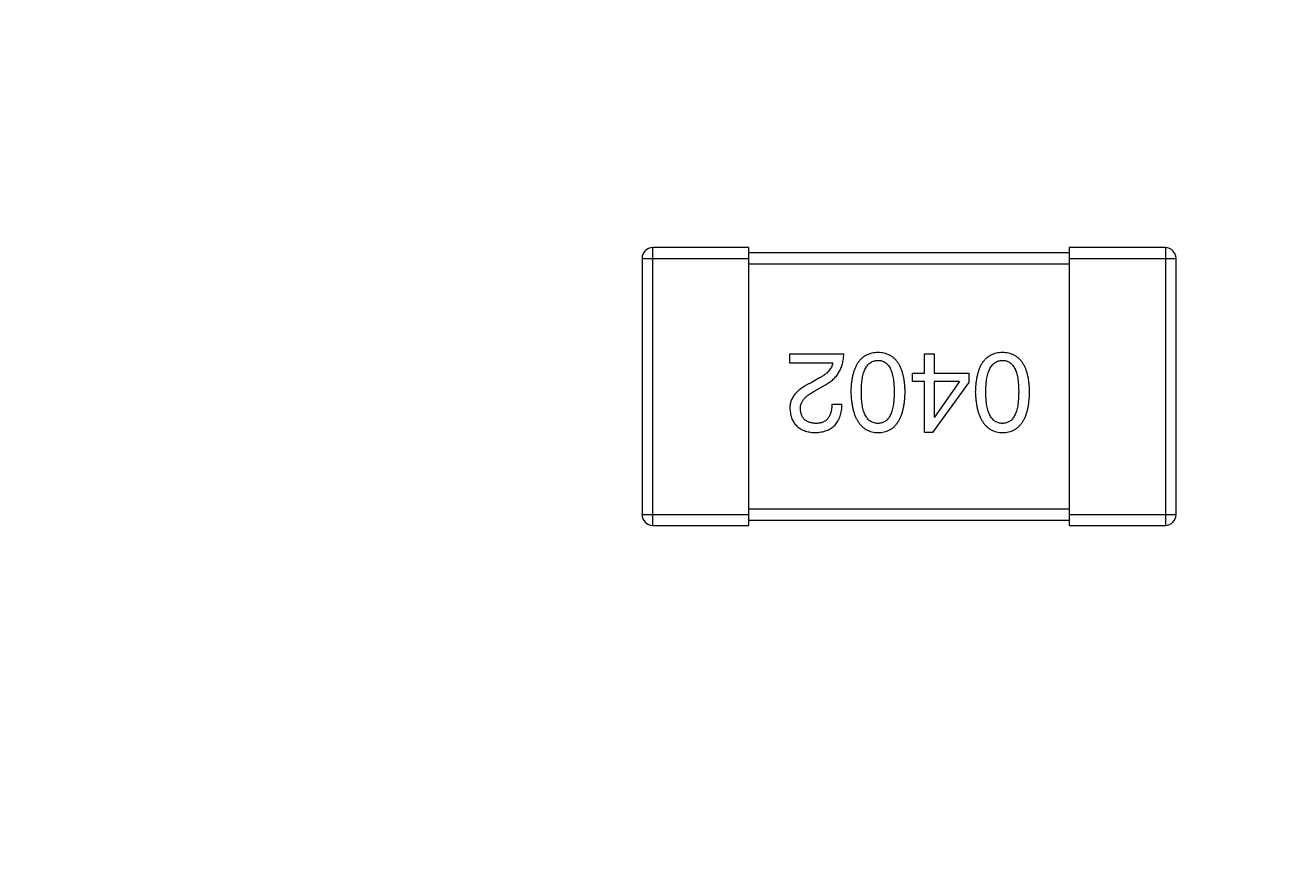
# Model space of a CAD drawing. Header units: inches. Extents: x 398 to 599, y 40 to 151.
# Drawn here: x 563.517 to 565.845, y 99.291 to 100.857 of the extents above; entities that cross this region are included whole.
import ezdxf

# ---------------------------------------------------------------- set-up
doc = ezdxf.new("R2010")
doc.units = ezdxf.units.IN
doc.header["$LTSCALE"] = 1.21
doc.header["$MEASUREMENT"] = 0
doc.layers.get('0').update_dxf_attribs({"linetype": 'CONTINUOUS'})

msp = doc.modelspace()

# ---------------------------------------------------------------- linework, layer by layer
at = {"color": 7, "linetype": 'Continuous'}
for p, q in [((564.6727, 100.4195), (564.6727, 99.9395)), ((564.6727, 100.4195), (564.8727, 100.4195)), ((564.6927, 99.9195), (564.6927, 100.4395)), ((564.8727, 100.4395), (564.6927, 100.4395)), ((564.8727, 99.9195), (564.8727, 100.4395)), ((565.4727, 100.4295), (564.8727, 100.4295)), ((565.4727, 100.4395), (565.4727, 99.9195)), ((565.6527, 100.4395), (565.4727, 100.4395)), ((565.4727, 100.4195), (565.6727, 100.4195)), ((565.6527, 100.4395), (565.6527, 99.9195)), ((565.6727, 99.9395), (565.6727, 100.4195)), ((564.8727, 100.4095), (565.4727, 100.4095)), ((564.9496, 100.2235), (564.9496, 100.2407)), ((564.9496, 100.2407), (565.0504, 100.2407)), ((565.2016, 100.2047), (565.2016, 100.2407)), ((565.2016, 100.2407), (565.2196, 100.2407)), ((565.2196, 100.2407), (565.2196, 100.2047)), ((565.0299, 100.2235), (564.9496, 100.2235)), ((565.0053, 100.1956), (564.9897, 100.1866)), ((565.1794, 100.1891), (565.1794, 100.2047)), ((565.1794, 100.2047), (565.2016, 100.2047)), ((565.2016, 100.1891), (565.1794, 100.1891)), ((565.2016, 100.0932), (565.2016, 100.1891)), ((565.2171, 100.0932), (565.2844, 100.1866)), ((565.2196, 100.2047), (565.2844, 100.2047)), ((565.2196, 100.1891), (565.2196, 100.1219)), ((565.2671, 100.1891), (565.2196, 100.1891)), ((565.2671, 100.1891), (565.2204, 100.1219)), ((565.2844, 100.2047), (565.2844, 100.1866)), ((564.9963, 100.1711), (565.016, 100.1825)), ((565.0283, 100.1465), (565.0471, 100.1465)), ((565.2196, 100.1219), (565.2204, 100.1219)), ((565.2171, 100.0932), (565.2016, 100.0932)), ((564.8727, 99.9395), (564.6727, 99.9395)), ((565.4727, 99.9495), (564.8727, 99.9495)), ((565.6727, 99.9395), (565.4727, 99.9395)), ((564.6927, 99.9195), (564.8727, 99.9195)), ((564.8727, 99.9295), (565.4727, 99.9295)), ((565.4727, 99.9195), (565.6527, 99.9195))]:
    msp.add_line(p, q, dxfattribs=at)
for centre, radius, start, end in [((553.751, 92.925), 23, 281.22586, 258.77532), ((553.751, 92.925), 22.75, 294.44334, 241.13427), ((564.6927, 100.4195), 0.02, 90, 180), ((565.6527, 100.4195), 0.02, 0, 90), ((564.6927, 99.9395), 0.02, 180, 270), ((565.6527, 99.9395), 0.02, 270, 0)]:
    msp.add_arc(centre, radius, start, end, dxfattribs=at)
for points, knots in [([(565.016, 100.1825), (565.0173, 100.1833), (565.02, 100.1848), (565.0238, 100.1873), (565.0274, 100.19), (565.0307, 100.1929), (565.0338, 100.1959), (565.0366, 100.1991), (565.0391, 100.2025), (565.0414, 100.2061), (565.0435, 100.2098), (565.0452, 100.2137), (565.0467, 100.2178), (565.048, 100.2221), (565.049, 100.2265), (565.0497, 100.2311), (565.0502, 100.2358), (565.0503, 100.2391), (565.0504, 100.2407)], [0, 0, 0, 0, 0.065828, 0.130094, 0.192451, 0.254037, 0.313974, 0.373757, 0.433048, 0.492243, 0.551902, 0.611758, 0.672678, 0.734814, 0.798569, 0.863693, 0.930488, 1, 1, 1, 1]), ([(565.1145, 100.2432), (565.1125, 100.2431), (565.1086, 100.2429), (565.103, 100.242), (565.0977, 100.2404), (565.0929, 100.2384), (565.0883, 100.2357), (565.0842, 100.2325), (565.0804, 100.2287), (565.0771, 100.2243), (565.0741, 100.2194), (565.0715, 100.2139), (565.0692, 100.2079), (565.0674, 100.2013), (565.0658, 100.1941), (565.0647, 100.1864), (565.064, 100.1781), (565.0638, 100.1724), (565.0637, 100.1694)], [0, 0, 0, 0, 0.059134, 0.115603, 0.169236, 0.221572, 0.273254, 0.32474, 0.377319, 0.431815, 0.488555, 0.548609, 0.612242, 0.680182, 0.75251, 0.829782, 0.91231, 1, 1, 1, 1]), ([(565.1653, 100.1694), (565.1652, 100.1724), (565.165, 100.1781), (565.1642, 100.1864), (565.1632, 100.1941), (565.1616, 100.2013), (565.1598, 100.2079), (565.1575, 100.2139), (565.1549, 100.2194), (565.1519, 100.2243), (565.1486, 100.2287), (565.1448, 100.2325), (565.1407, 100.2357), (565.1361, 100.2384), (565.1312, 100.2404), (565.126, 100.242), (565.1204, 100.2429), (565.1165, 100.2431), (565.1145, 100.2432)], [0, 0, 0, 0, 0.087693, 0.170223, 0.247496, 0.319826, 0.387768, 0.451403, 0.511459, 0.568358, 0.622671, 0.675251, 0.726739, 0.778422, 0.830759, 0.884394, 0.940865, 1, 1, 1, 1]), ([(565.3477, 100.2432), (565.3457, 100.2431), (565.3418, 100.2429), (565.3362, 100.242), (565.3309, 100.2404), (565.326, 100.2384), (565.3215, 100.2357), (565.3173, 100.2325), (565.3136, 100.2287), (565.3102, 100.2243), (565.3072, 100.2194), (565.3046, 100.2139), (565.3024, 100.2079), (565.3005, 100.2013), (565.299, 100.1941), (565.2979, 100.1864), (565.2971, 100.1781), (565.2969, 100.1724), (565.2968, 100.1694)], [0, 0, 0, 0, 0.059134, 0.115603, 0.169236, 0.221572, 0.273254, 0.32474, 0.377319, 0.431815, 0.488555, 0.548609, 0.612242, 0.680182, 0.75251, 0.829782, 0.91231, 1, 1, 1, 1]), ([(565.3985, 100.1694), (565.3984, 100.1724), (565.3982, 100.1781), (565.3974, 100.1864), (565.3963, 100.1941), (565.3948, 100.2013), (565.3929, 100.2079), (565.3907, 100.2139), (565.3881, 100.2194), (565.3851, 100.2243), (565.3817, 100.2287), (565.378, 100.2325), (565.3738, 100.2357), (565.3693, 100.2384), (565.3644, 100.2404), (565.3591, 100.242), (565.3535, 100.2429), (565.3496, 100.2431), (565.3477, 100.2432)], [0, 0, 0, 0, 0.087693, 0.170223, 0.247496, 0.319826, 0.387768, 0.451403, 0.511459, 0.568358, 0.622671, 0.675251, 0.726739, 0.778422, 0.830759, 0.884394, 0.940865, 1, 1, 1, 1]), ([(565.0299, 100.2235), (565.0296, 100.2222), (565.0291, 100.2196), (565.0275, 100.2158), (565.0253, 100.2122), (565.0225, 100.2086), (565.0191, 100.2052), (565.0151, 100.2018), (565.0104, 100.1986), (565.0071, 100.1967), (565.0053, 100.1956)], [0, 0, 0, 0, 0.103034, 0.208166, 0.318255, 0.434664, 0.559728, 0.695394, 0.841708, 1, 1, 1, 1]), ([(565.0834, 100.1694), (565.0834, 100.1718), (565.0834, 100.1763), (565.0838, 100.1829), (565.0844, 100.1891), (565.0852, 100.1948), (565.0863, 100.2001), (565.0876, 100.2049), (565.0892, 100.2093), (565.091, 100.2132), (565.0931, 100.2167), (565.0954, 100.2198), (565.098, 100.2224), (565.1008, 100.2245), (565.1039, 100.2262), (565.1072, 100.2274), (565.1108, 100.2282), (565.1132, 100.2284), (565.1145, 100.2284)], [0, 0, 0, 0, 0.094834, 0.184067, 0.267029, 0.344713, 0.417334, 0.484367, 0.546941, 0.604717, 0.65953, 0.710539, 0.759381, 0.806382, 0.853027, 0.900623, 0.949121, 1, 1, 1, 1]), ([(565.1145, 100.2284), (565.1157, 100.2284), (565.1181, 100.2283), (565.1216, 100.2276), (565.1248, 100.2265), (565.1278, 100.2248), (565.1306, 100.2227), (565.1331, 100.2201), (565.1353, 100.2171), (565.1373, 100.2136), (565.1391, 100.2097), (565.1407, 100.2053), (565.1419, 100.2004), (565.143, 100.1951), (565.1438, 100.1893), (565.1444, 100.1831), (565.1448, 100.1764), (565.1448, 100.1718), (565.1448, 100.1694)], [0, 0, 0, 0, 0.049766, 0.097012, 0.143225, 0.188786, 0.235079, 0.282962, 0.333687, 0.387747, 0.445963, 0.508657, 0.576545, 0.649868, 0.72822, 0.812712, 0.903543, 1, 1, 1, 1]), ([(565.3165, 100.1694), (565.3165, 100.1718), (565.3166, 100.1763), (565.3169, 100.1829), (565.3175, 100.1891), (565.3184, 100.1948), (565.3194, 100.2001), (565.3208, 100.2049), (565.3223, 100.2093), (565.3242, 100.2132), (565.3263, 100.2167), (565.3286, 100.2198), (565.3311, 100.2224), (565.334, 100.2245), (565.337, 100.2262), (565.3404, 100.2274), (565.3439, 100.2282), (565.3464, 100.2284), (565.3477, 100.2284)], [0, 0, 0, 0, 0.094834, 0.184067, 0.267029, 0.344713, 0.417334, 0.484367, 0.546941, 0.604717, 0.65953, 0.710539, 0.759381, 0.806382, 0.853027, 0.900623, 0.949121, 1, 1, 1, 1]), ([(565.3477, 100.2284), (565.3489, 100.2284), (565.3513, 100.2283), (565.3548, 100.2276), (565.358, 100.2265), (565.361, 100.2248), (565.3637, 100.2227), (565.3662, 100.2201), (565.3685, 100.2171), (565.3705, 100.2136), (565.3723, 100.2097), (565.3738, 100.2053), (565.3751, 100.2004), (565.3762, 100.1951), (565.377, 100.1893), (565.3775, 100.1831), (565.3779, 100.1764), (565.378, 100.1718), (565.378, 100.1694)], [0, 0, 0, 0, 0.049766, 0.097012, 0.143225, 0.188786, 0.235079, 0.282962, 0.333687, 0.387747, 0.445963, 0.508657, 0.576545, 0.649868, 0.72822, 0.812712, 0.903543, 1, 1, 1, 1]), ([(564.9897, 100.1866), (564.988, 100.1858), (564.9847, 100.1843), (564.98, 100.1818), (564.9756, 100.1792), (564.9716, 100.1766), (564.9679, 100.1738), (564.9645, 100.171), (564.9615, 100.168), (564.9588, 100.165), (564.9564, 100.1619), (564.9544, 100.1586), (564.9527, 100.1553), (564.9514, 100.1519), (564.9504, 100.1484), (564.9498, 100.1448), (564.9495, 100.1412), (564.9495, 100.1387), (564.9496, 100.1374)], [0, 0, 0, 0, 0.082731, 0.161257, 0.236138, 0.307554, 0.375712, 0.440848, 0.502916, 0.562567, 0.619798, 0.675716, 0.73039, 0.78386, 0.837315, 0.890547, 0.944917, 1, 1, 1, 1]), ([(564.9692, 100.1366), (564.9692, 100.1374), (564.9691, 100.139), (564.9693, 100.1415), (564.9697, 100.1438), (564.9702, 100.1462), (564.9712, 100.1485), (564.9722, 100.1507), (564.9736, 100.153), (564.9752, 100.1551), (564.977, 100.1573), (564.979, 100.1594), (564.9813, 100.1614), (564.9839, 100.1634), (564.9866, 100.1654), (564.9896, 100.1674), (564.9929, 100.1693), (564.9951, 100.1704), (564.9963, 100.1711)], [0, 0, 0, 0, 0.052237, 0.103888, 0.155485, 0.207395, 0.259864, 0.31356, 0.369176, 0.4266, 0.486836, 0.550048, 0.61567, 0.685271, 0.75824, 0.834614, 0.915635, 1, 1, 1, 1]), ([(565.0637, 100.1694), (565.0638, 100.1664), (565.0641, 100.1605), (565.0649, 100.1521), (565.0661, 100.1442), (565.0677, 100.1368), (565.0696, 100.13), (565.0718, 100.1238), (565.0745, 100.1182), (565.0775, 100.1131), (565.0809, 100.1086), (565.0846, 100.1046), (565.0887, 100.1012), (565.0931, 100.0984), (565.098, 100.0963), (565.1032, 100.0946), (565.1087, 100.0935), (565.1125, 100.0933), (565.1145, 100.0932)], [0, 0, 0, 0, 0.088475, 0.171606, 0.249595, 0.322626, 0.391327, 0.455765, 0.516374, 0.573675, 0.628522, 0.681161, 0.732559, 0.783563, 0.83504, 0.887639, 0.942585, 1, 1, 1, 1]), ([(565.1145, 100.1104), (565.1132, 100.1104), (565.1108, 100.1105), (565.1072, 100.1112), (565.1039, 100.1124), (565.1008, 100.114), (565.098, 100.1161), (565.0954, 100.1187), (565.0931, 100.1217), (565.091, 100.1252), (565.0892, 100.1291), (565.0876, 100.1335), (565.0863, 100.1384), (565.0852, 100.1437), (565.0844, 100.1495), (565.0838, 100.1557), (565.0834, 100.1624), (565.0834, 100.167), (565.0834, 100.1694)], [0, 0, 0, 0, 0.050604, 0.098688, 0.145699, 0.191791, 0.238625, 0.286717, 0.337546, 0.391814, 0.449755, 0.512106, 0.579685, 0.652048, 0.730262, 0.814146, 0.904281, 1, 1, 1, 1]), ([(565.1448, 100.1694), (565.1448, 100.167), (565.1448, 100.1624), (565.1444, 100.1557), (565.1438, 100.1495), (565.143, 100.1437), (565.1419, 100.1384), (565.1407, 100.1335), (565.1391, 100.1291), (565.1373, 100.1252), (565.1353, 100.1217), (565.1331, 100.1187), (565.1306, 100.1161), (565.1278, 100.114), (565.1248, 100.1124), (565.1216, 100.1112), (565.1181, 100.1105), (565.1157, 100.1104), (565.1145, 100.1104)], [0, 0, 0, 0, 0.096452, 0.187278, 0.271765, 0.350519, 0.423437, 0.491321, 0.554011, 0.612224, 0.666281, 0.717003, 0.764884, 0.811423, 0.856783, 0.902993, 0.950236, 1, 1, 1, 1]), ([(565.1145, 100.0932), (565.1165, 100.0933), (565.1204, 100.0935), (565.126, 100.0944), (565.1313, 100.096), (565.1362, 100.0981), (565.1407, 100.1009), (565.1448, 100.1042), (565.1486, 100.1082), (565.1519, 100.1127), (565.1549, 100.1178), (565.1575, 100.1234), (565.1598, 100.1297), (565.1616, 100.1365), (565.1632, 100.1439), (565.1643, 100.1519), (565.165, 100.1605), (565.1652, 100.1664), (565.1653, 100.1694)], [0, 0, 0, 0, 0.057911, 0.113262, 0.165956, 0.217443, 0.268511, 0.319665, 0.372, 0.426129, 0.483365, 0.543779, 0.607756, 0.676562, 0.749704, 0.827713, 0.911177, 1, 1, 1, 1]), ([(565.2968, 100.1694), (565.297, 100.1664), (565.2972, 100.1605), (565.2981, 100.1521), (565.2993, 100.1442), (565.3008, 100.1368), (565.3027, 100.13), (565.305, 100.1238), (565.3076, 100.1182), (565.3106, 100.1131), (565.314, 100.1086), (565.3177, 100.1046), (565.3218, 100.1012), (565.3263, 100.0984), (565.3311, 100.0963), (565.3363, 100.0946), (565.3419, 100.0935), (565.3457, 100.0933), (565.3477, 100.0932)], [0, 0, 0, 0, 0.088475, 0.171606, 0.249595, 0.322626, 0.391327, 0.455765, 0.516374, 0.573675, 0.628522, 0.681161, 0.732559, 0.783563, 0.83504, 0.887639, 0.942585, 1, 1, 1, 1]), ([(565.3477, 100.1104), (565.3464, 100.1104), (565.3439, 100.1105), (565.3404, 100.1112), (565.337, 100.1124), (565.334, 100.114), (565.3312, 100.1161), (565.3286, 100.1187), (565.3263, 100.1217), (565.3242, 100.1252), (565.3224, 100.1291), (565.3208, 100.1335), (565.3195, 100.1384), (565.3184, 100.1437), (565.3175, 100.1495), (565.3169, 100.1557), (565.3166, 100.1624), (565.3165, 100.167), (565.3165, 100.1694)], [0, 0, 0, 0, 0.050604, 0.098688, 0.145699, 0.191791, 0.238625, 0.286717, 0.337546, 0.391814, 0.449755, 0.512106, 0.579685, 0.652048, 0.730262, 0.814146, 0.904281, 1, 1, 1, 1]), ([(565.3477, 100.0932), (565.3496, 100.0933), (565.3535, 100.0935), (565.3592, 100.0944), (565.3644, 100.096), (565.3693, 100.0981), (565.3738, 100.1009), (565.378, 100.1042), (565.3817, 100.1082), (565.3851, 100.1127), (565.3881, 100.1178), (565.3907, 100.1234), (565.3929, 100.1297), (565.3948, 100.1365), (565.3963, 100.1439), (565.3974, 100.1519), (565.3982, 100.1605), (565.3984, 100.1664), (565.3985, 100.1694)], [0, 0, 0, 0, 0.057911, 0.113262, 0.165956, 0.217443, 0.268511, 0.319665, 0.372, 0.426129, 0.483365, 0.543779, 0.607756, 0.676562, 0.749704, 0.827713, 0.911177, 1, 1, 1, 1]), ([(565.378, 100.1694), (565.378, 100.167), (565.3779, 100.1624), (565.3775, 100.1557), (565.377, 100.1495), (565.3762, 100.1437), (565.3751, 100.1384), (565.3738, 100.1335), (565.3723, 100.1291), (565.3705, 100.1252), (565.3685, 100.1217), (565.3663, 100.1187), (565.3637, 100.1161), (565.361, 100.114), (565.358, 100.1124), (565.3548, 100.1112), (565.3513, 100.1105), (565.3489, 100.1104), (565.3477, 100.1104)], [0, 0, 0, 0, 0.096452, 0.187278, 0.271765, 0.350519, 0.423437, 0.491321, 0.554011, 0.612224, 0.666281, 0.717003, 0.764884, 0.811423, 0.856783, 0.902993, 0.950236, 1, 1, 1, 1]), ([(564.9963, 100.0932), (564.9983, 100.0933), (565.0022, 100.0935), (565.0079, 100.0943), (565.0132, 100.0954), (565.0182, 100.097), (565.0227, 100.099), (565.0269, 100.1014), (565.0307, 100.1041), (565.0341, 100.1073), (565.0371, 100.1108), (565.0397, 100.1148), (565.0419, 100.1191), (565.0437, 100.1238), (565.0452, 100.1289), (565.0462, 100.1344), (565.0469, 100.1403), (565.047, 100.1444), (565.0471, 100.1465)], [0, 0, 0, 0, 0.07282, 0.141057, 0.2062, 0.267672, 0.326735, 0.383519, 0.439188, 0.494454, 0.549628, 0.605958, 0.66397, 0.72402, 0.787502, 0.854127, 0.925065, 1, 1, 1, 1]), ([(565.0283, 100.1465), (565.0282, 100.145), (565.0281, 100.1422), (565.0277, 100.1381), (565.027, 100.1343), (565.0262, 100.1307), (565.0251, 100.1275), (565.0238, 100.1245), (565.0223, 100.1218), (565.0205, 100.1194), (565.0186, 100.1173), (565.0164, 100.1154), (565.014, 100.1139), (565.0113, 100.1126), (565.0085, 100.1116), (565.0054, 100.1109), (565.0022, 100.1105), (564.9999, 100.1104), (564.9987, 100.1104)], [0, 0, 0, 0, 0.082594, 0.15978, 0.232961, 0.301462, 0.365595, 0.426678, 0.484662, 0.540809, 0.595146, 0.648401, 0.702272, 0.757102, 0.813447, 0.872233, 0.934055, 1, 1, 1, 1]), ([(564.9496, 100.1374), (564.9497, 100.1358), (564.95, 100.1325), (564.9508, 100.1277), (564.9519, 100.1232), (564.9533, 100.119), (564.9551, 100.1152), (564.9572, 100.1116), (564.9596, 100.1084), (564.9624, 100.1054), (564.9655, 100.1028), (564.969, 100.1005), (564.9727, 100.0985), (564.9768, 100.0968), (564.9812, 100.0954), (564.9859, 100.0943), (564.991, 100.0936), (564.9945, 100.0933), (564.9963, 100.0932)], [0, 0, 0, 0, 0.070688, 0.137741, 0.201612, 0.262778, 0.321223, 0.378455, 0.434411, 0.490146, 0.546362, 0.603392, 0.662208, 0.723401, 0.787372, 0.85442, 0.925153, 1, 1, 1, 1]), ([(564.9987, 100.1104), (564.9976, 100.1105), (564.9954, 100.1106), (564.9922, 100.1109), (564.9893, 100.1115), (564.9865, 100.1123), (564.9839, 100.1133), (564.9815, 100.1144), (564.9794, 100.1158), (564.9774, 100.1173), (564.9757, 100.1191), (564.9741, 100.121), (564.9728, 100.1231), (564.9716, 100.1255), (564.9707, 100.128), (564.97, 100.1307), (564.9695, 100.1336), (564.9693, 100.1356), (564.9692, 100.1366)], [0, 0, 0, 0, 0.076112, 0.148436, 0.216883, 0.281466, 0.34298, 0.402356, 0.459881, 0.51546, 0.571111, 0.62658, 0.683162, 0.741007, 0.801404, 0.863825, 0.930544, 1, 1, 1, 1])]:
    msp.add_open_spline(points, degree=3, knots=knots, dxfattribs=at)

doc.saveas('drawing.dxf')
